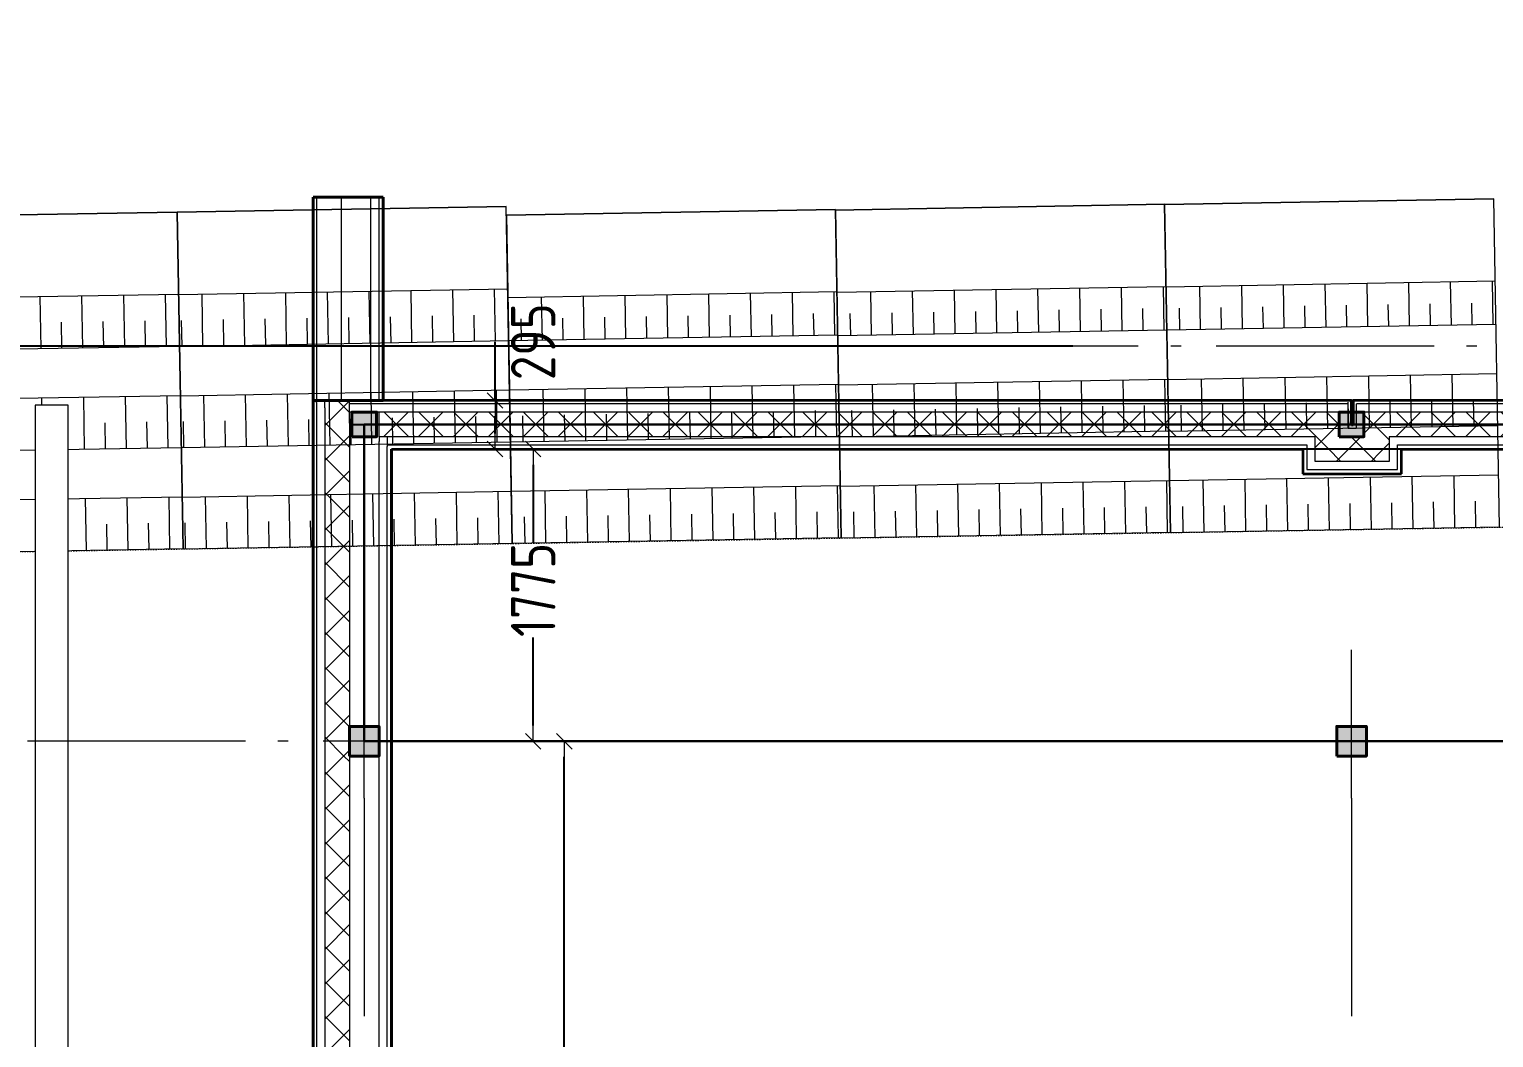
# Model space of a CAD drawing. Header units: millimetres. Extents: x -60256 to 201272, y 21388 to 77592.
# Drawn here: x -47307 to -38407, y 67655 to 73781 of the extents above; entities that cross this region are included whole.
import ezdxf
from ezdxf.enums import TextEntityAlignment as Align

# ---------------------------------------------------------------- set-up
doc = ezdxf.new("R2010")
doc.units = ezdxf.units.MM
doc.header["$MEASUREMENT"] = 0
doc.set_wipeout_variables(frame=1)
for name, pattern in [('DASHDOT', [0.05, 0.025, -0.0125, 0, -0.0125]), ('Double Dashed', [1797.222233, 1325, -211.666656, 63.333344, -197.222233]), ('Wipeout_Contour', [1000, 0, -1000])]:
    doc.linetypes.add(name, pattern=pattern)
for name, color, linetype in [('колонны', 7, 'Continuous'), ('оси', 7, 'Continuous'), ('отделка', 7, 'Continuous'), ('размеры', 7, 'Continuous'), ('размеры внутр', 7, 'Continuous'), ('стены наруж', 7, 'Continuous')]:
    doc.layers.add(name, color=color, linetype=linetype)
for name, color, linetype, lineweight in [('колонны_Ном._пера__94', 252, 'Continuous', 13), ('колонны_Ном._пера__99', 7, 'Continuous', 40), ('оси_Ном._пера__96', 7, 'Continuous', 13), ('отделка_Ном._пера__94', 252, 'Continuous', 13), ('отделка_Ном._пера__97', 7, 'Continuous', 20), ('отделка_Ном._пера__99', 7, 'Continuous', 40), ('подп стены Инжзащита_Ном._пера__250', 153, 'Continuous', 13), ('стены наруж_Ном._пера__96', 7, 'Continuous', 13), ('стены наруж_Ном._пера__97', 7, 'Continuous', 20), ('стены наруж_Ном._пера__98', 7, 'Continuous', 35), ('стены наруж_Ном._пера__99', 7, 'Continuous', 40)]:
    doc.layers.add(name, color=color, linetype=linetype, lineweight=lineweight)
doc.styles.add('СГЕНЕРИР_СТИЛЬ_3', font='gost_2_304-81_type.ttf')
doc.dimstyles.new('СГЕНЕРИР_СТИЛЬ__14', dxfattribs={"dimtxt": 270.000005, "dimasz": 95, "dimexe": 0.18, "dimexo": 300, "dimgap": 0.09, "dimtad": 1, "dimdec": 0, "dimzin": 0, "dimdsep": 46, "dimtxsty": 'СГЕНЕРИР_СТИЛЬ_3', "dimblk": 'ARROWHEAD_6', "dimblk1": 'ARROWHEAD_6', "dimblk2": 'ARROWHEAD_6', "dimcen": 0.09, "dimclrd": 7, "dimclre": 7, "dimclrt": 98, "dimadec": 0, "dimazin": 0, "dimtfac": 1, "dimtdec": 4, "dimtmove": 0, "dimatfit": 3, "dimfxl": 1, "dimtolj": 1, "dimtzin": 0, "dimarcsym": 0})
doc.dimstyles.new('СГЕНЕРИР_СТИЛЬ__15', dxfattribs={"dimtxt": 270.000005, "dimasz": 95, "dimexe": 0.18, "dimexo": 300, "dimgap": 0.09, "dimtad": 1, "dimdec": 0, "dimzin": 0, "dimdsep": 46, "dimtxsty": 'СГЕНЕРИР_СТИЛЬ_3', "dimblk": 'ARROWHEAD_6', "dimblk1": 'ARROWHEAD_6', "dimblk2": 'ARROWHEAD_6', "dimcen": 0.09, "dimclrd": 7, "dimclre": 7, "dimclrt": 98, "dimadec": 0, "dimazin": 0, "dimtfac": 1, "dimtdec": 4, "dimtmove": 2, "dimatfit": 3, "dimfxl": 1, "dimtolj": 1, "dimtzin": 0, "dimarcsym": 0})
doc.dimstyles.new('СГЕНЕРИР_СТИЛЬ__2', dxfattribs={"dimtxt": 270.000005, "dimasz": 95, "dimexe": 0.18, "dimexo": 0, "dimgap": 0.09, "dimtad": 1, "dimdec": 0, "dimzin": 0, "dimdsep": 46, "dimtxsty": 'СГЕНЕРИР_СТИЛЬ_3', "dimblk": 'ARROWHEAD_6', "dimblk1": 'ARROWHEAD_6', "dimblk2": 'ARROWHEAD_6', "dimcen": 0.09, "dimclrd": 7, "dimclre": 7, "dimclrt": 98, "dimadec": 0, "dimazin": 0, "dimtfac": 1, "dimtdec": 4, "dimtmove": 0, "dimatfit": 3, "dimfxl": 1, "dimtolj": 1, "dimtzin": 0, "dimarcsym": 0})
pattern_1 = [(45, (0, 0), (-106.06602, 106.06602), []), (135, (0, 0), (106.06602, 106.06602), [])]

# ---------------------------------------------------------------- blocks, each defined once
blk = doc.blocks.new('Стена_23_1', base_point=(-45271, 57455.7))
at = {"layer": 'стены наруж_Ном._пера__96', "linetype": 'Continuous'}
h = blk.add_hatch(dxfattribs=at)
h.set_pattern_fill('УТЕПЛИТ_МЕЛКИЙ_0001', color=256, style=0, pattern_type=2)
h.set_pattern_definition(pattern_1)
h.paths.add_polyline_path([(-45511, 69580.7), (-45511, 69545.7), (-45361, 69545.7), (-45361, 69580.7)])
h = blk.add_hatch(dxfattribs=at)
h.set_pattern_fill('УТЕПЛИТ_МЕЛКИЙ_0001', color=256, style=0, pattern_type=2)
h.set_pattern_definition(pattern_1)
h.paths.add_polyline_path([(-45511, 69545.7), (-45511, 69365.7), (-45361, 69365.7), (-45361, 69545.7)])
h = blk.add_hatch(dxfattribs=at)
h.set_pattern_fill('УТЕПЛИТ_МЕЛКИЙ_0001', color=256, style=0, pattern_type=2)
h.set_pattern_definition(pattern_1)
h.paths.add_polyline_path([(-45361, 69365.7), (-45511, 69365.7), (-45511, 66655.7), (-45401, 66655.7), (-45361, 66655.7)])
for p, q in [((-45561, 69580.7), (-45561, 69545.7)), ((-45561, 69545.7), (-45561, 69365.7)), ((-45511, 69580.7), (-45511, 69545.7)), ((-45511, 69545.7), (-45511, 69365.7)), ((-45361, 69580.7), (-45361, 69545.7)), ((-45361, 69365.7), (-45361, 69545.7)), ((-45181, 69545.7), (-45181, 69580.7)), ((-45181, 69545.7), (-45181, 69365.7)), ((-45131, 69545.7), (-45131, 69580.7)), ((-45131, 69365.7), (-45131, 69545.7)), ((-45561, 69365.7), (-45561, 66655.7)), ((-45511, 69365.7), (-45511, 66655.7)), ((-45361, 69365.7), (-45361, 66655.7)), ((-45181, 66655.7), (-45181, 69365.7)), ((-45131, 66655.7), (-45131, 69365.7))]:
    blk.add_line(p, q, dxfattribs=at)
at = {"layer": 'стены наруж_Ном._пера__99', "linetype": 'Continuous', "flags": 128}
for points in [[(-45581, 69580.7), (-45581, 66655.7)], [(-45106, 66655.7), (-45106, 69580.7)]]:
    blk.add_lwpolyline(points, dxfattribs=at)
blk = doc.blocks.new('Стена_56_1', base_point=(-45271, 69580.7))
at = {"layer": 'стены наруж_Ном._пера__96', "linetype": 'Continuous'}
h = blk.add_hatch(dxfattribs=at)
h.set_pattern_fill('УТЕПЛИТ_МЕЛКИЙ_0001', color=256, style=0, pattern_type=2)
h.set_pattern_definition(pattern_1)
h.paths.add_polyline_path([(-45511, 71482.2), (-45511, 69580.7), (-45361, 69580.7), (-45361, 71389)])
for p, q in [((-45561, 71513.2), (-45561, 69580.7)), ((-45511, 71482.2), (-45511, 69580.7)), ((-45361, 71389), (-45361, 69580.7)), ((-45181, 69580.7), (-45181, 71277.2)), ((-45131, 69580.7), (-45131, 71246.2))]:
    blk.add_line(p, q, dxfattribs=at)
at = {"layer": 'стены наруж_Ном._пера__99', "linetype": 'Continuous', "flags": 128}
for points in [[(-45581, 71525.7), (-45581, 69580.7)], [(-45106, 69580.7), (-45106, 71230.7)]]:
    blk.add_lwpolyline(points, dxfattribs=at)
blk = doc.blocks.new('Стена_57_1', base_point=(-47171, 67255.7))
at = {"color": 254, "linetype": 'Wipeout_Contour', "lineweight": 0, "ltscale": 335608.951097}
blk.add_wipeout([(-47071, 67355.7), (-47071, 71496.5), (-47271, 71496.5), (-47271, 67155.7)], dxfattribs=at).dxf.layer = 'отделка'
at = {"layer": 'отделка_Ном._пера__97', "linetype": 'Continuous', "flags": 128}
for points in [[(-47071, 71496.5), (-47271, 71496.5)], [(-47271, 71496.5), (-47271, 67155.7)], [(-47071, 67355.7), (-47071, 71496.5)]]:
    blk.add_lwpolyline(points, dxfattribs=at)
blk = doc.blocks.new('Стена_62_1', base_point=(-45271, 71525.7))
at = {"layer": 'стены наруж_Ном._пера__96', "linetype": 'Continuous'}
for p, q in [((-45561, 72761.1), (-45561, 71525.7)), ((-45411, 72761.1), (-45411, 71525.7)), ((-45231, 71525.7), (-45231, 72761.1)), ((-45181, 71525.7), (-45181, 72761.1))]:
    blk.add_line(p, q, dxfattribs=at)
at = {"layer": 'стены наруж_Ном._пера__99', "linetype": 'Continuous', "flags": 128}
for points in [[(-45581, 72761.1), (-45561, 72761.1)], [(-45581, 72761.1), (-45581, 71525.7)], [(-45561, 72761.1), (-45411, 72761.1)], [(-45411, 72761.1), (-45231, 72761.1)], [(-45231, 72761.1), (-45181, 72761.1)], [(-45181, 72761.1), (-45156, 72761.1)], [(-45156, 71525.7), (-45156, 72761.1)], [(-45581, 71525.7), (-45561, 71525.7)], [(-45561, 71525.7), (-45411, 71525.7)], [(-45411, 71525.7), (-45231, 71525.7)], [(-45231, 71525.7), (-45181, 71525.7)], [(-45181, 71525.7), (-45156, 71525.7)]]:
    blk.add_lwpolyline(points, dxfattribs=at)
blk = doc.blocks.new('Стена_70_1', base_point=(-39342.3, 71455.7))
at = {"layer": 'стены наруж_Ном._пера__96', "linetype": 'Continuous'}
h = blk.add_hatch(dxfattribs=at)
h.set_pattern_fill('УТЕПЛИТ_МЕЛКИЙ_0001', color=256, style=0, pattern_type=2)
h.set_pattern_definition(pattern_1)
h.paths.add_polyline_path([(-45511, 71505.7), (-45361, 71505.7), (-45361, 71525.7), (-45511, 71525.7)])
h = blk.add_hatch(dxfattribs=at)
h.set_pattern_fill('УТЕПЛИТ_МЕЛКИЙ_0001', color=256, style=0, pattern_type=2)
h.set_pattern_definition(pattern_1)
h.paths.add_polyline_path([(-45511, 71482.2), (-45468.3, 71455.7), (-45361, 71455.7), (-45361, 71505.7), (-45511, 71505.7)])
h = blk.add_hatch(dxfattribs=at)
h.set_pattern_fill('УТЕПЛИТ_МЕЛКИЙ_0001', color=256, style=0, pattern_type=2)
h.set_pattern_definition(pattern_1)
h.paths.add_polyline_path([(-45361, 71455.7), (-45468.3, 71455.7), (-45361, 71389)])
h = blk.add_hatch(dxfattribs=at)
h.set_pattern_fill('УТЕПЛИТ_МЕЛКИЙ_0001', color=256, style=0, pattern_type=2)
h.set_pattern_definition(pattern_1)
h.paths.add_polyline_path([(-45181, 71305.7), (-39492.3, 71305.7), (-39342.3, 71455.7), (-45181, 71455.7)])
for p, q in [((-45561, 71513.2), (-45561, 71525.7)), ((-45511, 71505.7), (-45511, 71525.7)), ((-45511, 71482.2), (-45511, 71505.7)), ((-45361, 71505.7), (-45361, 71525.7)), ((-45361, 71455.7), (-45361, 71505.7)), ((-45361, 71389), (-45361, 71455.7)), ((-45181, 71305.7), (-45181, 71455.7)), ((-45181, 71305.7), (-45181, 71277.2)), ((-45131, 71305.7), (-45131, 71255.7)), ((-45131, 71255.7), (-45131, 71246.2))]:
    blk.add_line(p, q, dxfattribs=at)
at = {"layer": 'стены наруж_Ном._пера__97', "linetype": 'Continuous'}
for p, q in [((-39292.3, 71505.7), (-45361, 71505.7)), ((-45181, 71455.7), (-45361, 71455.7)), ((-39342.3, 71455.7), (-45181, 71455.7)), ((-45131, 71305.7), (-45181, 71305.7)), ((-39492.3, 71305.7), (-45131, 71305.7)), ((-45131, 71255.7), (-39542.3, 71255.7))]:
    blk.add_line(p, q, dxfattribs=at)
at = {"layer": 'стены наруж_Ном._пера__98', "linetype": 'Continuous', "flags": 128}
for points in [[(-39272.3, 71525.7), (-45361, 71525.7)], [(-45106, 71230.7), (-39567.3, 71230.7)]]:
    blk.add_lwpolyline(points, dxfattribs=at)
at = {"layer": 'стены наруж_Ном._пера__99', "linetype": 'Continuous', "flags": 128}
for points in [[(-45581, 71525.7), (-45561, 71525.7)], [(-45561, 71525.7), (-45511, 71525.7)], [(-45511, 71525.7), (-45361, 71525.7)]]:
    blk.add_lwpolyline(points, dxfattribs=at)
blk = doc.blocks.new('Стена_71_1', base_point=(-33346, 71455.7))
at = {"layer": 'стены наруж_Ном._пера__96', "linetype": 'Continuous'}
h = blk.add_hatch(dxfattribs=at)
h.set_pattern_fill('УТЕПЛИТ_МЕЛКИЙ_0001', color=256, style=0, pattern_type=2)
h.set_pattern_definition(pattern_1)
h.paths.add_polyline_path([(-33346, 71455.7), (-39192.3, 71455.7), (-39042.3, 71305.7), (-33496, 71305.7)])
at = {"layer": 'стены наруж_Ном._пера__97', "linetype": 'Continuous'}
for p, q in [((-33296, 71505.7), (-39242.3, 71505.7)), ((-33346, 71455.7), (-39192.3, 71455.7)), ((-33496, 71305.7), (-39042.3, 71305.7)), ((-38992.3, 71255.7), (-33546, 71255.7))]:
    blk.add_line(p, q, dxfattribs=at)
at = {"layer": 'стены наруж_Ном._пера__98', "linetype": 'Continuous', "flags": 128}
for points in [[(-33276, 71525.7), (-39262.3, 71525.7)], [(-38967.3, 71230.7), (-33571, 71230.7)]]:
    blk.add_lwpolyline(points, dxfattribs=at)
blk = doc.blocks.new('Колонна_1_1', base_point=(-45271, 69455.7))
at = {"layer": 'колонны_Ном._пера__94', "linetype": 'Continuous'}
blk.add_hatch(color=256, dxfattribs=at).paths.add_polyline_path([(-45361, 69365.7), (-45181, 69365.7), (-45181, 69545.7), (-45361, 69545.7)])
at = {"layer": 'колонны_Ном._пера__99', "linetype": 'Continuous', "flags": 128}
blk.add_lwpolyline([(-45361, 69365.7), (-45181, 69365.7), (-45181, 69545.7), (-45361, 69545.7)], close=True, dxfattribs=at)
blk = doc.blocks.new('Колонна_2_1', base_point=(-39271, 69455.7))
at = {"layer": 'колонны_Ном._пера__94', "linetype": 'Continuous'}
blk.add_hatch(color=256, dxfattribs=at).paths.add_polyline_path([(-39361, 69365.7), (-39181, 69365.7), (-39181, 69545.7), (-39361, 69545.7)])
at = {"layer": 'колонны_Ном._пера__99', "linetype": 'Continuous', "flags": 128}
blk.add_lwpolyline([(-39361, 69365.7), (-39181, 69365.7), (-39181, 69545.7), (-39361, 69545.7)], close=True, dxfattribs=at)
blk = doc.blocks.new('Стандартный маркер сетки')
at = {"layer": 'оси_Ном._пера__96', "linetype": 'Double Dashed'}
for q in [(0, 0), (17157.4, 0)]:
    blk.add_line((900, 0), q, dxfattribs=at)
at = {"layer": 'оси_Ном._пера__96', "style": 'СГЕНЕРИР_СТИЛЬ_3'}
blk.add_attdef('AC_MarkerText_1', text='', height=350, rotation=90, dxfattribs=at).set_placement((18727, -86.5), align=Align.BOTTOM_LEFT)
blk = doc.blocks.new('Стандартный маркер сетки_2')
at = {"layer": 'оси_Ном._пера__96', "linetype": 'Double Dashed'}
for q in [(0, 0), (17157.4, 0)]:
    blk.add_line((900, 0), q, dxfattribs=at)
at = {"layer": 'оси_Ном._пера__96', "style": 'СГЕНЕРИР_СТИЛЬ_3'}
blk.add_attdef('AC_MarkerText_1', text='', height=350, rotation=90, dxfattribs=at).set_placement((18727, -122.2), align=Align.BOTTOM_LEFT)
blk = doc.blocks.new('ARROWHEAD_6')
at = {"color": 0, "linetype": 'Continuous', "lineweight": 0}
for p, q in [((0, 0), (-1, 0)), ((-0.5, -0.5), (0.5, 0.5))]:
    blk.add_line(p, q, dxfattribs=at)
blk = doc.blocks.new('*D816')
at = {"layer": 'Defpoints', "color": 0, "linetype": 'Continuous', "transparency": 16777216}
for p in [(-40965.5, 71855.7), (-50466.1, 57455.7), (-48919.9, 57455.7)]:
    blk.add_point(p, dxfattribs=at)
at = {"layer": 'размеры', "color": 7, "linetype": 'Continuous', "lineweight": -2, "transparency": 16777216}
for p, q in [((-40965.5, 71855.7), (-50466.3, 71855.7)), ((-50466.1, 71760.7), (-50466.1, 65055.7)), ((-50466.1, 57550.7), (-50466.1, 64284.1)), ((-48919.9, 57455.7), (-50466.3, 57455.7))]:
    blk.add_line(p, q, dxfattribs=at)
at = {"layer": 'размеры', "color": 7, "linetype": 'Continuous', "lineweight": -2, "transparency": 16777216, "xscale": 95, "yscale": 95, "zscale": 95}
for p, rotation in [((-50466.1, 71855.7), 90), ((-50466.1, 57455.7), 270)]:
    blk.add_blockref('ARROWHEAD_6', p, dxfattribs=dict(at, rotation=rotation))
at = {"layer": 'размеры', "color": 98, "linetype": 'Continuous', "transparency": 16777216, "insert": (-50466.1, 64669.9), "char_height": 270, "attachment_point": 5, "rotation": 90, "style": 'СГЕНЕРИР_СТИЛЬ_3'}
blk.add_mtext('\\A1;14400', dxfattribs=at)
blk = doc.blocks.new('*D912')
at = {"layer": 'Defpoints', "color": 0, "linetype": 'Continuous', "transparency": 16777216}
for p in [(-44605.5, 69455.7), (-44055.8, 69455.7), (-30271, 57620.7)]:
    blk.add_point(p, dxfattribs=at)
at = {"layer": 'размеры внутр', "color": 7, "linetype": 'Continuous', "lineweight": -2, "transparency": 16777216}
for p, q in [((-44305.5, 69455.7), (-44055.6, 69455.7)), ((-44055.8, 57715.7), (-44055.8, 69360.7)), ((-30571, 57620.7), (-44055.9, 57620.7))]:
    blk.add_line(p, q, dxfattribs=at)
at = {"layer": 'размеры внутр', "color": 7, "linetype": 'Continuous', "lineweight": -2, "transparency": 16777216, "xscale": 95, "yscale": 95, "zscale": 95}
for p, rotation in [((-44055.8, 69455.7), 90), ((-44055.8, 57620.7), 270)]:
    blk.add_blockref('ARROWHEAD_6', p, dxfattribs=dict(at, rotation=rotation))
at = {"layer": 'размеры внутр', "color": 98, "linetype": 'Continuous', "transparency": 16777216, "insert": (-44209.8, 64095.8), "char_height": 270, "attachment_point": 5, "rotation": 90, "style": 'СГЕНЕРИР_СТИЛЬ_3'}
blk.add_mtext('\\A1;11835', dxfattribs=at)
blk = doc.blocks.new('*D913')
at = {"layer": 'Defpoints', "color": 0, "linetype": 'Continuous', "transparency": 16777216}
for p in [(-44244.8, 71230.7), (-30271, 71230.7), (-44605.5, 69455.7)]:
    blk.add_point(p, dxfattribs=at)
at = {"layer": 'размеры внутр', "color": 7, "linetype": 'Continuous', "lineweight": -2, "transparency": 16777216}
for p, q in [((-30571, 71230.7), (-44244.9, 71230.7)), ((-44244.8, 71135.7), (-44244.8, 70664.7)), ((-44244.8, 69550.7), (-44244.8, 70086.1)), ((-44305.5, 69455.7), (-44244.6, 69455.7))]:
    blk.add_line(p, q, dxfattribs=at)
at = {"layer": 'размеры внутр', "color": 7, "linetype": 'Continuous', "lineweight": -2, "transparency": 16777216, "xscale": 95, "yscale": 95, "zscale": 95}
for p, rotation in [((-44244.8, 71230.7), 90), ((-44244.8, 69455.7), 270)]:
    blk.add_blockref('ARROWHEAD_6', p, dxfattribs=dict(at, rotation=rotation))
at = {"layer": 'размеры внутр', "color": 98, "linetype": 'Continuous', "transparency": 16777216, "insert": (-44244.8, 70375.4), "char_height": 270, "attachment_point": 5, "rotation": 90, "style": 'СГЕНЕРИР_СТИЛЬ_3'}
blk.add_mtext('\\A1;1775', dxfattribs=at)
blk = doc.blocks.new('*D914')
at = {"layer": 'Defpoints', "color": 0, "linetype": 'Continuous', "transparency": 16777216}
for p in [(-44476.2, 71525.7), (-30271, 71525.7), (-30271, 71230.7)]:
    blk.add_point(p, dxfattribs=at)
at = {"layer": 'размеры внутр', "color": 7, "linetype": 'Continuous', "lineweight": -2, "transparency": 16777216}
for p, q in [((-44476.2, 71525.7), (-44476.2, 71883)), ((-30571, 71525.7), (-44476.4, 71525.7)), ((-44476.2, 71325.7), (-44476.2, 71430.7)), ((-30571, 71230.7), (-44476.4, 71230.7))]:
    blk.add_line(p, q, dxfattribs=at)
at = {"layer": 'размеры внутр', "color": 7, "linetype": 'Continuous', "lineweight": -2, "transparency": 16777216, "xscale": 95, "yscale": 95, "zscale": 95}
for p, rotation in [((-44476.2, 71525.7), 90), ((-44476.2, 71230.7), 270)]:
    blk.add_blockref('ARROWHEAD_6', p, dxfattribs=dict(at, rotation=rotation))
at = {"layer": 'размеры внутр', "color": 98, "linetype": 'Continuous', "transparency": 16777216, "insert": (-44244.8, 71883), "char_height": 270, "attachment_point": 5, "rotation": 90, "style": 'СГЕНЕРИР_СТИЛЬ_3'}
blk.add_mtext('\\A1;295', dxfattribs=at)
blk = doc.blocks.new('*D993')
at = {"layer": 'Defpoints', "color": 0, "linetype": 'Continuous', "transparency": 16777216}
for p in [(-49200.6, 69455.7), (-47271, 69455.7), (-45581, 66655.7)]:
    blk.add_point(p, dxfattribs=at)
at = {"layer": 'размеры внутр', "color": 7, "linetype": 'Continuous', "lineweight": -2, "transparency": 16777216}
for p, q in [((-47571, 69455.7), (-49200.8, 69455.7)), ((-49200.6, 69360.7), (-49200.6, 68375.3)), ((-49200.6, 66750.7), (-49200.6, 67719.4)), ((-45881, 66655.7), (-49200.8, 66655.7))]:
    blk.add_line(p, q, dxfattribs=at)
at = {"layer": 'размеры внутр', "color": 7, "linetype": 'Continuous', "lineweight": -2, "transparency": 16777216, "xscale": 95, "yscale": 95, "zscale": 95}
for p, rotation in [((-49200.6, 69455.7), 90), ((-49200.6, 66655.7), 270)]:
    blk.add_blockref('ARROWHEAD_6', p, dxfattribs=dict(at, rotation=rotation))
at = {"layer": 'размеры внутр', "color": 98, "linetype": 'Continuous', "transparency": 16777216, "insert": (-49200.6, 68047.3), "char_height": 270, "attachment_point": 5, "rotation": 90, "style": 'СГЕНЕРИР_СТИЛЬ_3'}
blk.add_mtext('\\A1;2800', dxfattribs=at)
blk = doc.blocks.new('Стена_102_1', base_point=(-39342.3, 71305.7))
at = {"layer": 'стены наруж_Ном._пера__96', "linetype": 'Continuous'}
h = blk.add_hatch(dxfattribs=at)
h.set_pattern_fill('УТЕПЛИТ_МЕЛКИЙ_0001', color=256, style=0, pattern_type=2)
h.set_pattern_definition(pattern_1)
h.paths.add_polyline_path([(-39192.3, 71305.7), (-39342.3, 71305.7), (-39492.3, 71155.7), (-39042.3, 71155.7)])
at = {"layer": 'стены наруж_Ном._пера__97', "linetype": 'Continuous'}
for p, q in [((-39192.3, 71305.7), (-39342.3, 71305.7)), ((-39242.3, 71355.7), (-39292.3, 71355.7)), ((-39542.3, 71105.7), (-38992.3, 71105.7)), ((-39042.3, 71155.7), (-39492.3, 71155.7))]:
    blk.add_line(p, q, dxfattribs=at)
at = {"layer": 'стены наруж_Ном._пера__98', "linetype": 'Continuous', "flags": 128}
for points in [[(-39262.3, 71375.7), (-39272.3, 71375.7)], [(-39567.3, 71080.7), (-38967.3, 71080.7)]]:
    blk.add_lwpolyline(points, dxfattribs=at)
blk = doc.blocks.new('Стена_103_1', base_point=(-39192.3, 71305.7))
at = {"layer": 'стены наруж_Ном._пера__96', "linetype": 'Continuous'}
h = blk.add_hatch(dxfattribs=at)
h.set_pattern_fill('УТЕПЛИТ_МЕЛКИЙ_0001', color=256, style=0, pattern_type=2)
h.set_pattern_definition(pattern_1)
h.paths.add_polyline_path([(-39192.3, 71455.7), (-39192.3, 71305.7), (-39042.3, 71155.7), (-39042.3, 71305.7)])
at = {"layer": 'стены наруж_Ном._пера__97', "linetype": 'Continuous'}
for p, q in [((-39242.3, 71505.7), (-39242.3, 71355.7)), ((-39192.3, 71455.7), (-39192.3, 71305.7)), ((-39042.3, 71305.7), (-39042.3, 71155.7)), ((-38992.3, 71105.7), (-38992.3, 71255.7))]:
    blk.add_line(p, q, dxfattribs=at)
at = {"layer": 'стены наруж_Ном._пера__98', "linetype": 'Continuous', "flags": 128}
for points in [[(-39262.3, 71525.7), (-39262.3, 71375.7)], [(-38967.3, 71080.7), (-38967.3, 71230.7)]]:
    blk.add_lwpolyline(points, dxfattribs=at)
blk = doc.blocks.new('Стена_104_1', base_point=(-39342.3, 71305.7))
at = {"layer": 'стены наруж_Ном._пера__96', "linetype": 'Continuous'}
h = blk.add_hatch(dxfattribs=at)
h.set_pattern_fill('УТЕПЛИТ_МЕЛКИЙ_0001', color=256, style=0, pattern_type=2)
h.set_pattern_definition(pattern_1)
h.paths.add_polyline_path([(-39342.3, 71305.7), (-39342.3, 71455.7), (-39492.3, 71305.7), (-39492.3, 71155.7)])
at = {"layer": 'стены наруж_Ном._пера__97', "linetype": 'Continuous'}
for p, q in [((-39292.3, 71355.7), (-39292.3, 71505.7)), ((-39342.3, 71305.7), (-39342.3, 71455.7)), ((-39492.3, 71155.7), (-39492.3, 71305.7)), ((-39542.3, 71255.7), (-39542.3, 71105.7))]:
    blk.add_line(p, q, dxfattribs=at)
at = {"layer": 'стены наруж_Ном._пера__98', "linetype": 'Continuous', "flags": 128}
for points in [[(-39272.3, 71375.7), (-39272.3, 71525.7)], [(-39567.3, 71230.7), (-39567.3, 71080.7)]]:
    blk.add_lwpolyline(points, dxfattribs=at)
blk = doc.blocks.new('Колонна_49_1', base_point=(-39271, 71380.7))
at = {"layer": 'отделка_Ном._пера__94', "linetype": 'Continuous'}
blk.add_hatch(color=256, dxfattribs=at).paths.add_polyline_path([(-39346, 71305.7), (-39196, 71305.7), (-39196, 71455.7), (-39346, 71455.7)])
at = {"layer": 'отделка_Ном._пера__99', "linetype": 'Continuous', "flags": 128}
blk.add_lwpolyline([(-39346, 71305.7), (-39196, 71305.7), (-39196, 71455.7), (-39346, 71455.7)], close=True, dxfattribs=at)
blk = doc.blocks.new('Колонна_50_1', base_point=(-45271, 71380.7))
at = {"layer": 'отделка_Ном._пера__94', "linetype": 'Continuous'}
blk.add_hatch(color=256, dxfattribs=at).paths.add_polyline_path([(-45346, 71305.7), (-45196, 71305.7), (-45196, 71455.7), (-45346, 71455.7)])
at = {"layer": 'отделка_Ном._пера__99', "linetype": 'Continuous', "flags": 128}
blk.add_lwpolyline([(-45346, 71305.7), (-45196, 71305.7), (-45196, 71455.7), (-45346, 71455.7)], close=True, dxfattribs=at)
blk = doc.blocks.new('Стандартный маркер сетки_18')
at = {"layer": 'оси_Ном._пера__96', "linetype": 'Double Dashed'}
blk.add_line((900, 0), (76534.9, 0), dxfattribs=at)
at = {"layer": 'оси_Ном._пера__96', "style": 'СГЕНЕРИР_СТИЛЬ_3'}
for tag, p in [('AC_MarkerText_1_1', (-243.9, 269.7)), ('AC_MarkerText_1_2', (77991.1, 269.7))]:
    blk.add_attdef(tag, text='', height=350, rotation=180, dxfattribs=at).set_placement(p, align=Align.BOTTOM_LEFT)
blk = doc.blocks.new('Стандартный маркер сетки_19')
at = {"layer": 'оси_Ном._пера__96', "linetype": 'Double Dashed'}
blk.add_line((900, 0), (35164, 0), dxfattribs=at)
at = {"layer": 'оси_Ном._пера__96', "style": 'СГЕНЕРИР_СТИЛЬ_3'}
blk.add_attdef('AC_MarkerText_1', text='', height=350, rotation=180, dxfattribs=at).set_placement((36586.2, 269.7), align=Align.BOTTOM_LEFT)

msp = doc.modelspace()

# ---------------------------------------------------------------- linework, layer by layer
at = {"color": 3, "lineweight": 30}
msp.add_lwpolyline([(-45271.00277, 71380.66051), (-39346.00277, 71380.66051), (-39196.00277, 71380.66051), (-33346.00277, 71380.66051), (-33196.00277, 71380.66051), (-27346.00277, 71380.66051), (-27196.00277, 71380.66051), (-21346.00277, 73780.66051), (-21196.00277, 73780.66051), (-15271.00277, 73780.66051)], dxfattribs=at)
msp.add_lwpolyline([(-45271.00277, 69455.66051), (-45271.00277, 71380.66051), (-39196.00277, 71380.66051), (-33196.00277, 71380.66051), (-27196.00277, 71380.66051), (-21346.00277, 73780.66051), (-21196.00277, 73780.66051), (-15271.00277, 73780.66051), (-15271.00277, 69455.66051)], close=True, dxfattribs=at)
msp.add_lwpolyline([(-45346.00277, 71380.66051), (-45196.00277, 71380.66051)])
at = {"layer": 'подп стены Инжзащита_Ном._пера__250', "linetype": 'Continuous'}
for p, q in [((-42406.99104, 72682.66014), (-40407.29565, 72717.56495)), ((-40407.29565, 72717.56495), (-42406.99104, 72682.66014)), ((-40372.5236, 70725.47572), (-40407.29565, 72717.56495)), ((-40407.2139, 72715.81467), (-38407.51851, 72750.71948)), ((-38407.51851, 72750.71948), (-40407.2139, 72715.81467)), ((-40407.2139, 72715.81467), (-40372.44186, 70723.72544)), ((-38372.74647, 70758.63025), (-38407.51851, 72750.71948)), ((-48407.85447, 72635.73047), (-46408.15908, 72670.63528)), ((-46408.15908, 72670.63528), (-48407.85447, 72635.73047)), ((-46372.46987, 70626.00193), (-46408.15908, 72670.63528)), ((-46408.10035, 72668.88478), (-44408.40496, 72703.78959)), ((-44408.40496, 72703.78959), (-46408.10035, 72668.88478)), ((-46408.10035, 72668.88478), (-46372.41115, 70624.25143)), ((-44372.71576, 70659.15624), (-44408.40496, 72703.78959)), ((-44407.4878, 72651.24548), (-42407.79241, 72686.15029)), ((-42407.79241, 72686.15029), (-44407.4878, 72651.24548)), ((-44407.4878, 72651.24548), (-44372.71576, 70659.15624)), ((-42373.02037, 70694.06106), (-42407.79241, 72686.15029)), ((-42406.99104, 72682.66014), (-42372.21899, 70690.57091)), ((-46399.39149, 72169.95409), (-44399.6961, 72204.85891)), ((-46004.73299, 72176.84288), (-45999.23003, 71861.5782)), ((-45750.77168, 72181.27579), (-45745.26871, 71866.01111)), ((-45496.81037, 72185.70871), (-45491.3074, 71870.44402)), ((-45242.84905, 72190.14162), (-45237.34608, 71874.87693)), ((-44988.88774, 72194.57453), (-44983.38477, 71879.30985)), ((-44734.92642, 72199.00744), (-44729.42346, 71883.74276)), ((-44480.96511, 72203.44035), (-44475.46214, 71888.17567)), ((-44398.77894, 72152.31479), (-42399.08355, 72187.21961)), ((-43179.46056, 72173.59807), (-43174.87476, 71910.87751)), ((-42925.49925, 72178.03099), (-42920.91344, 71915.31042)), ((-42671.53793, 72182.4639), (-42666.95213, 71919.74333)), ((-42417.57662, 72186.89681), (-42412.99081, 71924.17624)), ((-42398.28217, 72183.72946), (-40398.58678, 72218.63427)), ((-42194.80905, 72187.28109), (-42190.22325, 71924.56052)), ((-41940.84774, 72191.714), (-41936.26193, 71928.99343)), ((-41686.88642, 72196.14691), (-41682.30062, 71933.42635)), ((-41432.92511, 72200.57983), (-41428.3393, 71937.85926)), ((-41178.96379, 72205.01274), (-41174.37799, 71942.29217)), ((-40925.00248, 72209.44565), (-40920.41667, 71946.72508)), ((-40671.04116, 72213.87856), (-40666.45536, 71951.15799)), ((-40417.07985, 72218.31147), (-40412.49405, 71955.5909)), ((-40398.50504, 72216.88399), (-38398.80965, 72251.7888)), ((-40195.03192, 72220.43562), (-40190.44611, 71957.71505)), ((-39941.0706, 72224.86853), (-39936.4848, 71962.14797)), ((-39687.10929, 72229.30145), (-39682.52348, 71966.58088)), ((-39433.14797, 72233.73436), (-39428.56217, 71971.01379)), ((-39179.18666, 72238.16727), (-39174.60086, 71975.4467)), ((-38925.22535, 72242.60018), (-38920.63954, 71979.87961)), ((-38671.26403, 72247.03309), (-38666.67823, 71984.31252)), ((-38417.30272, 72251.466), (-38412.71691, 71988.74543)), ((-48399.1456, 72136.79978), (-46399.45021, 72171.7046)), ((-47242.60317, 72156.98731), (-47237.1002, 71841.72262)), ((-46988.64185, 72161.42022), (-46983.13889, 71846.15554)), ((-46734.68054, 72165.85313), (-46729.17757, 71850.58845)), ((-46480.71922, 72170.28604), (-46475.21626, 71855.02136)), ((-46258.69431, 72172.40997), (-46253.19134, 71857.14529)), ((-44195.30582, 72155.86643), (-44190.72001, 71893.14586)), ((-43941.3445, 72160.29934), (-43936.7587, 71897.57877)), ((-43687.38319, 72164.73225), (-43682.79738, 71902.01168)), ((-43433.42187, 72169.16516), (-43428.83607, 71906.44459)), ((-40541.7676, 72084.73473), (-40539.4747, 71953.37445)), ((-40319.71967, 72086.85888), (-40317.42677, 71955.4986)), ((-40065.75836, 72091.29179), (-40063.46546, 71959.93151)), ((-39811.79704, 72095.72471), (-39809.50414, 71964.36442)), ((-39557.83573, 72100.15762), (-39555.54283, 71968.79733)), ((-39303.87442, 72104.59053), (-39301.58151, 71973.23024)), ((-39049.9131, 72109.02344), (-39047.6202, 71977.66316)), ((-38795.95179, 72113.45635), (-38793.65888, 71982.09607)), ((-38541.99047, 72117.88926), (-38539.69757, 71986.52898)), ((-47112.87103, 72001.57142), (-47110.11954, 71843.93908)), ((-46858.90971, 72006.00433), (-46856.15823, 71848.37199)), ((-46604.9484, 72010.43724), (-46602.19691, 71852.8049)), ((-46382.92348, 72012.56118), (-46380.172, 71854.92883)), ((-46128.96217, 72016.99409), (-46126.21069, 71859.36175)), ((-45875.00085, 72021.427), (-45872.24937, 71863.79466)), ((-45621.03954, 72025.85991), (-45618.28806, 71868.22757)), ((-45367.07822, 72030.29282), (-45364.32674, 71872.66048)), ((-45113.11691, 72034.72573), (-45110.36543, 71877.09339)), ((-44859.1556, 72039.15864), (-44856.40411, 71881.5263)), ((-44605.19428, 72043.59155), (-44602.4428, 71885.95921)), ((-44319.99357, 72022.28969), (-44317.70067, 71890.9294)), ((-44066.03226, 72026.7226), (-44063.73936, 71895.36232)), ((-43812.07094, 72031.15551), (-43809.77804, 71899.79523)), ((-43558.10963, 72035.58842), (-43555.81673, 71904.22814)), ((-43304.14832, 72040.02133), (-43301.85541, 71908.66105)), ((-43050.187, 72044.45425), (-43047.8941, 71913.09396)), ((-42796.22569, 72048.88716), (-42793.93278, 71917.52687)), ((-42542.26437, 72053.32007), (-42539.97147, 71921.95978)), ((-42319.49681, 72053.70435), (-42317.2039, 71922.34407)), ((-42065.53549, 72058.13726), (-42063.24259, 71926.77698)), ((-41811.57418, 72062.57017), (-41809.28128, 71931.20989)), ((-41557.61286, 72067.00309), (-41555.31996, 71935.6428)), ((-41303.65155, 72071.436), (-41301.35865, 71940.07571)), ((-41049.69023, 72075.86891), (-41047.39733, 71944.50862)), ((-40795.72892, 72080.30182), (-40793.43602, 71948.94154)), ((-44394.19313, 71889.59422), (-42394.49774, 71924.49904)), ((-42393.69636, 71921.00889), (-40394.00097, 71955.9137)), ((-40393.91923, 71954.16342), (-38394.22384, 71989.06823)), ((-48393.64264, 71821.5351), (-46393.94725, 71856.43991)), ((-46393.88852, 71854.68941), (-44394.19313, 71889.59422)), ((-42388.46064, 71621.05458), (-40388.76525, 71655.95939)), ((-41169.14227, 71642.33786), (-41163.6393, 71327.07318)), ((-40915.18095, 71646.77077), (-40909.67799, 71331.50609)), ((-40661.21964, 71651.20368), (-40655.71667, 71335.939)), ((-40407.25832, 71655.63659), (-40401.75536, 71340.37191)), ((-40388.68351, 71654.20911), (-38388.98812, 71689.11392)), ((-40185.21039, 71657.76075), (-40179.70743, 71342.49606)), ((-39931.24908, 71662.19366), (-39925.74611, 71346.92898)), ((-39677.28776, 71666.62657), (-39671.7848, 71351.36189)), ((-39423.32645, 71671.05948), (-39417.82348, 71355.7948)), ((-39169.36513, 71675.49239), (-39163.86217, 71360.22771)), ((-38915.40382, 71679.9253), (-38909.90085, 71364.66062)), ((-38661.4425, 71684.35821), (-38655.93954, 71369.09353)), ((-48388.40692, 71521.58079), (-46388.71152, 71556.48561)), ((-46723.94185, 71550.63414), (-46718.43888, 71235.36946)), ((-46469.98053, 71555.06705), (-46464.47757, 71239.80237)), ((-46388.6528, 71554.7351), (-44388.95741, 71589.63992)), ((-46247.95562, 71557.19098), (-46242.45266, 71241.9263)), ((-45993.99431, 71561.62389), (-45988.49134, 71246.35921)), ((-45740.03299, 71566.0568), (-45734.53003, 71250.79212)), ((-45486.07168, 71570.48971), (-45480.56871, 71255.22503)), ((-45232.11036, 71574.92263), (-45226.6074, 71259.65794)), ((-44978.14905, 71579.35554), (-44972.64608, 71264.09086)), ((-44724.18773, 71583.78845), (-44718.68477, 71268.52377)), ((-44470.22642, 71588.22136), (-44464.72345, 71272.95668)), ((-44388.95741, 71589.63992), (-42389.26202, 71624.54473)), ((-44185.48429, 71593.19155), (-44179.98133, 71277.92687)), ((-43931.52298, 71597.62446), (-43926.02001, 71282.35978)), ((-43677.56166, 71602.05737), (-43672.0587, 71286.79269)), ((-43423.60035, 71606.49029), (-43418.09738, 71291.2256)), ((-43169.63903, 71610.9232), (-43164.13607, 71295.65851)), ((-42915.67772, 71615.35611), (-42910.17475, 71300.09143)), ((-42661.7164, 71619.78902), (-42656.21344, 71304.52434)), ((-42407.75509, 71624.22193), (-42402.25212, 71308.95725)), ((-42184.98753, 71624.60622), (-42179.48456, 71309.34153)), ((-41931.02621, 71629.03913), (-41925.52325, 71313.77444)), ((-41677.0649, 71633.47204), (-41671.56193, 71318.20736)), ((-41423.10358, 71637.90495), (-41417.60062, 71322.64027)), ((-47231.86448, 71541.76832), (-47226.36151, 71226.50363)), ((-46977.90316, 71546.20123), (-46972.4002, 71230.93654)), ((-42531.98426, 71464.37313), (-42529.23278, 71306.74079)), ((-42309.2167, 71464.75742), (-42306.46522, 71307.12508)), ((-42055.25539, 71469.19033), (-42052.5039, 71311.55799)), ((-41801.29407, 71473.62324), (-41798.54259, 71315.9909)), ((-41547.33276, 71478.05615), (-41544.58127, 71320.42381)), ((-41293.37144, 71482.48906), (-41290.61996, 71324.85672)), ((-41039.41013, 71486.92197), (-41036.65864, 71329.28963)), ((-40785.44881, 71491.35489), (-40782.69733, 71333.72254)), ((-40531.4875, 71495.7878), (-40528.73602, 71338.15546)), ((-40309.43957, 71497.91195), (-40306.68808, 71340.27961)), ((-40055.47825, 71502.34486), (-40052.72677, 71344.71252)), ((-39801.51694, 71506.77777), (-39798.76545, 71349.14543)), ((-39547.55562, 71511.21068), (-39544.80414, 71353.57834)), ((-39293.59431, 71515.64359), (-39290.84283, 71358.01125)), ((-39039.63299, 71520.07651), (-39036.88151, 71362.44416)), ((-38785.67168, 71524.50942), (-38782.9202, 71366.87708)), ((-38531.71036, 71528.94233), (-38528.95888, 71371.30999)), ((-47102.13234, 71386.35243), (-47099.38086, 71228.72009)), ((-46848.17102, 71390.78534), (-46845.41954, 71233.153)), ((-46594.20971, 71395.21825), (-46591.45823, 71237.58591)), ((-46372.1848, 71397.34218), (-46369.43331, 71239.70984)), ((-46118.22348, 71401.7751), (-46115.472, 71244.14275)), ((-45864.26217, 71406.20801), (-45861.51068, 71248.57567)), ((-45610.30085, 71410.64092), (-45607.54937, 71253.00858)), ((-45356.33954, 71415.07383), (-45353.58805, 71257.44149)), ((-45102.37822, 71419.50674), (-45099.62674, 71261.8744)), ((-44848.41691, 71423.93965), (-44845.66543, 71266.30731)), ((-44594.45559, 71428.37256), (-44591.70411, 71270.74022)), ((-44309.71347, 71433.34276), (-44306.96198, 71275.71041)), ((-44055.75215, 71437.77567), (-44053.00067, 71280.14333)), ((-43801.79084, 71442.20858), (-43799.03935, 71284.57624)), ((-43547.82952, 71446.64149), (-43545.07804, 71289.00915)), ((-43293.86821, 71451.0744), (-43291.11673, 71293.44206)), ((-43039.90689, 71455.50731), (-43037.15541, 71297.87497)), ((-42785.94558, 71459.94022), (-42783.1941, 71302.30788)), ((-40383.18054, 71338.94443), (-38383.48515, 71373.84924)), ((-44383.45444, 71274.37523), (-42383.75905, 71309.28005)), ((-42382.95768, 71305.7899), (-40383.26229, 71340.69471)), ((-48382.90395, 71206.31611), (-46383.20856, 71241.22092)), ((-46383.14983, 71239.47042), (-44383.45444, 71274.37523)), ((-42377.72196, 71005.83559), (-40378.02656, 71040.7404)), ((-41666.32621, 71018.25305), (-41660.82324, 70702.98836)), ((-41412.36489, 71022.68596), (-41406.86193, 70707.42128)), ((-41158.40358, 71027.11887), (-41152.90061, 70711.85419)), ((-40904.44227, 71031.55178), (-40898.9393, 70716.2871)), ((-40650.48095, 71035.98469), (-40644.97798, 70720.72001)), ((-40396.51964, 71040.4176), (-40391.01667, 70725.15292)), ((-40377.94482, 71038.99012), (-38378.24943, 71073.89493)), ((-40174.4717, 71042.54176), (-40168.96874, 70727.27707)), ((-39920.51039, 71046.97467), (-39915.00742, 70731.70998)), ((-39666.54908, 71051.40758), (-39661.04611, 70736.1429)), ((-39412.58776, 71055.84049), (-39407.0848, 70740.57581)), ((-39158.62645, 71060.2734), (-39153.12348, 70745.00872)), ((-38904.66513, 71064.70631), (-38899.16217, 70749.44163)), ((-38650.70382, 71069.13922), (-38645.20085, 70753.87454)), ((-48377.66823, 70906.3618), (-46377.97284, 70941.26661)), ((-46967.16448, 70930.98224), (-46961.66151, 70615.71755)), ((-46713.20316, 70935.41515), (-46707.7002, 70620.15047)), ((-46459.24185, 70939.84806), (-46453.73888, 70624.58338)), ((-46377.91411, 70939.51611), (-44378.21872, 70974.42092)), ((-46237.21693, 70941.97199), (-46231.71397, 70626.70731)), ((-45983.25562, 70946.4049), (-45977.75265, 70631.14022)), ((-45729.2943, 70950.83781), (-45723.79134, 70635.57313)), ((-45475.33299, 70955.27072), (-45469.83002, 70640.00604)), ((-45221.37168, 70959.70364), (-45215.86871, 70644.43895)), ((-44967.41036, 70964.13655), (-44961.9074, 70648.87186)), ((-44713.44905, 70968.56946), (-44707.94608, 70653.30478)), ((-44459.48773, 70973.00237), (-44453.98477, 70657.73769)), ((-44378.21872, 70974.42092), (-42378.52333, 71009.32574)), ((-44174.7456, 70977.97256), (-44169.24264, 70662.70788)), ((-43920.78429, 70982.40547), (-43915.28132, 70667.14079)), ((-43666.82298, 70986.83838), (-43661.32001, 70671.5737)), ((-43412.86166, 70991.27129), (-43407.3587, 70676.00661)), ((-43158.90035, 70995.70421), (-43153.39738, 70680.43952)), ((-42904.93903, 71000.13712), (-42899.43607, 70684.87244)), ((-42650.97772, 71004.57003), (-42645.47475, 70689.30535)), ((-42397.0164, 71009.00294), (-42391.51344, 70693.73826)), ((-42174.24884, 71009.38722), (-42168.74587, 70694.12254)), ((-41920.28752, 71013.82014), (-41914.78456, 70698.55545)), ((-47221.12579, 70926.54933), (-47215.62283, 70611.28464)), ((-43029.16821, 70840.28832), (-43026.41672, 70682.65598)), ((-42775.20689, 70844.72123), (-42772.45541, 70687.08889)), ((-42521.24558, 70849.15414), (-42518.49409, 70691.5218)), ((-42298.47801, 70849.53843), (-42295.72653, 70691.90609)), ((-42044.5167, 70853.97134), (-42041.76522, 70696.339)), ((-41790.55538, 70858.40425), (-41787.8039, 70700.77191)), ((-41536.59407, 70862.83716), (-41533.84259, 70705.20482)), ((-41282.63275, 70867.27007), (-41279.88127, 70709.63773)), ((-41028.67144, 70871.70298), (-41025.91996, 70714.07064)), ((-40774.71012, 70876.1359), (-40771.95864, 70718.50355)), ((-40520.74881, 70880.56881), (-40517.99733, 70722.93647)), ((-40298.70088, 70882.69296), (-40295.9494, 70725.06062)), ((-40044.73956, 70887.12587), (-40041.98808, 70729.49353)), ((-39790.77825, 70891.55878), (-39788.02677, 70733.92644)), ((-39536.81694, 70895.99169), (-39534.06545, 70738.35935)), ((-39282.85562, 70900.4246), (-39280.10414, 70742.79226)), ((-39028.89431, 70904.85751), (-39026.14282, 70747.22517)), ((-38774.93299, 70909.29043), (-38772.18151, 70751.65808)), ((-38520.97168, 70913.72334), (-38518.22019, 70756.091)), ((-47091.39365, 70771.13344), (-47088.64217, 70613.5011)), ((-46837.43234, 70775.56635), (-46834.68085, 70617.93401)), ((-46583.47102, 70779.99926), (-46580.71954, 70622.36692)), ((-46361.44611, 70782.12319), (-46358.69463, 70624.49085)), ((-46107.48479, 70786.5561), (-46104.73331, 70628.92376)), ((-45853.52348, 70790.98902), (-45850.772, 70633.35668)), ((-45599.56216, 70795.42193), (-45596.81068, 70637.78959)), ((-45345.60085, 70799.85484), (-45342.84937, 70642.2225)), ((-45091.63954, 70804.28775), (-45088.88805, 70646.65541)), ((-44837.67822, 70808.72066), (-44834.92674, 70651.08832)), ((-44583.71691, 70813.15357), (-44580.96542, 70655.52123)), ((-44298.97478, 70818.12376), (-44296.2233, 70660.49142)), ((-44045.01346, 70822.55668), (-44042.26198, 70664.92433)), ((-43791.05215, 70826.98959), (-43788.30067, 70669.35725)), ((-43537.09084, 70831.4225), (-43534.33935, 70673.79016)), ((-43283.12952, 70835.85541), (-43280.37804, 70678.22307)), ((-40372.44186, 70723.72544), (-38372.74647, 70758.63025)), ((-40372.44186, 70723.72544), (-38372.74647, 70758.63025)), ((-44372.71576, 70659.15624), (-42373.02037, 70694.06106)), ((-44372.71576, 70659.15624), (-42373.02037, 70694.06106)), ((-42372.21899, 70690.57091), (-40372.5236, 70725.47572)), ((-42372.21899, 70690.57091), (-40372.5236, 70725.47572)), ((-48372.16526, 70591.09712), (-46372.46987, 70626.00193)), ((-46372.41115, 70624.25143), (-44372.71576, 70659.15624)), ((-46372.41115, 70624.25143), (-45549.49455, 70638.61549))]:
    msp.add_line(p, q, dxfattribs=at)
at = {"layer": 'подп стены Инжзащита_Ном._пера__250', "linetype": 'DASHDOT', "flags": 128}
msp.add_lwpolyline([(-48372.16526, 70591.09712), (-30374.63856, 70889.48015), (-22764.3102, 73356.37153), (23235.6898, 73356.37329), (29031.01932, 71802.61792), (33418.19691, 67709.61502), (35488.7603, 55884.12213)], dxfattribs=at)

# ---------------------------------------------------------------- block references
at = {"layer": 'колонны'}
for name, p in [('Колонна_1_1', (-45271.00277, 69455.66051)), ('Колонна_2_1', (-39271.00277, 69455.66051))]:
    msp.add_blockref(name, p, dxfattribs=at)
at = {"layer": 'оси', "color": 251, "linetype": 'Continuous', "lineweight": 13, "zscale": 1000, "rotation": 270}
for name, p in [('Стандартный маркер сетки', (-45271.00277, 70011.08084)), ('Стандартный маркер сетки_2', (-39271.00277, 70011.08084))]:
    msp.add_blockref(name, p, dxfattribs=at)
at = {"layer": 'отделка'}
for name, p in [('Колонна_50_1', (-45271.00277, 71380.66051)), ('Колонна_49_1', (-39271.00277, 71380.66051))]:
    msp.add_blockref(name, p, dxfattribs=at)
at = {"layer": 'стены наруж'}
for name, p in [('Стена_62_1', (-45271.00277, 71525.66051)), ('Стена_56_1', (-45271.00277, 69580.66051)), ('Стена_70_1', (-39342.34773, 71455.66051)), ('Стена_104_1', (-39342.34773, 71305.66051)), ('Стена_71_1', (-33346.00277, 71455.66051)), ('Стена_103_1', (-39192.34773, 71305.66051)), ('Стена_102_1', (-39342.34773, 71305.66051)), ('Стена_23_1', (-45271.00277, 57455.66051))]:
    msp.add_blockref(name, p, dxfattribs=at)

# ---------------------------------------------------------------- dimensions: what is measured, and where the dimension line sits
at = {"layer": 'размеры внутр', "linetype": 'Continuous'}
for base, p1, p2, dimstyle, picture, middle in [((-44476.1743, 71525.66051), (-30271.00277, 71230.66051), (-30271.00277, 71525.66051), 'СГЕНЕРИР_СТИЛЬ__14', '*D914', (-44244.75216, 71882.9988)), ((-44244.75216, 71230.66051), (-44605.52723, 69455.66051), (-30271.00277, 71230.66051), 'СГЕНЕРИР_СТИЛЬ__14', '*D913', (-44244.75216, 70375.40121)), ((-44055.75215, 69455.66051), (-30271.00277, 57620.66051), (-44605.52723, 69455.66051), 'СГЕНЕРИР_СТИЛЬ__15', '*D912', (-44209.75215, 64095.81899))]:
    dim = msp.add_linear_dim(base=base, p1=p1, p2=p2, angle=90, dimstyle=dimstyle, dxfattribs=at)
    dim.commit()
    dim.dimension.update_dxf_attribs({"geometry": picture, "text_midpoint": middle, "dimtype": 160, "text_rotation": 90})

# ---------------------------------------------------------------- next in the draw order: block references
at = {"layer": 'отделка'}
msp.add_blockref('Стена_57_1', (-47171.00277, 67255.66051), dxfattribs=at)

# ---------------------------------------------------------------- next in the draw order: block references
at = {"layer": 'оси', "color": 251, "linetype": 'Continuous', "lineweight": 13, "zscale": 1000, "rotation": 180}
for name, p in [('Стандартный маркер сетки_18', (26830.04628, 71855.66051)), ('Стандартный маркер сетки_19', (-14540.90236, 69455.66051))]:
    msp.add_blockref(name, p, dxfattribs=at)

# ---------------------------------------------------------------- next in the draw order: dimensions: what is measured, and where the dimension line sits
at = {"layer": 'размеры', "linetype": 'Continuous'}
dim = msp.add_linear_dim(base=(-50466.13584, 57455.66051), p1=(-40965.54772, 71855.66051), p2=(-48919.85586, 57455.66051), angle=270, dimstyle='СГЕНЕРИР_СТИЛЬ__2', dxfattribs=at)
dim.commit()
dim.dimension.update_dxf_attribs({"geometry": '*D816', "text_midpoint": (-50466.13584, 64669.91121), "dimtype": 160, "text_rotation": 90})
at = {"layer": 'размеры внутр', "linetype": 'Continuous'}
dim = msp.add_linear_dim(base=(-49200.64276, 69455.66051), p1=(-45581.00277, 66655.66051), p2=(-47271.00277, 69455.66051), angle=90, dimstyle='СГЕНЕРИР_СТИЛЬ__14', dxfattribs=at)
dim.commit()
dim.dimension.update_dxf_attribs({"geometry": '*D993', "text_midpoint": (-49200.64276, 68047.31888), "dimtype": 160, "text_rotation": 90})

doc.saveas('drawing.dxf')
